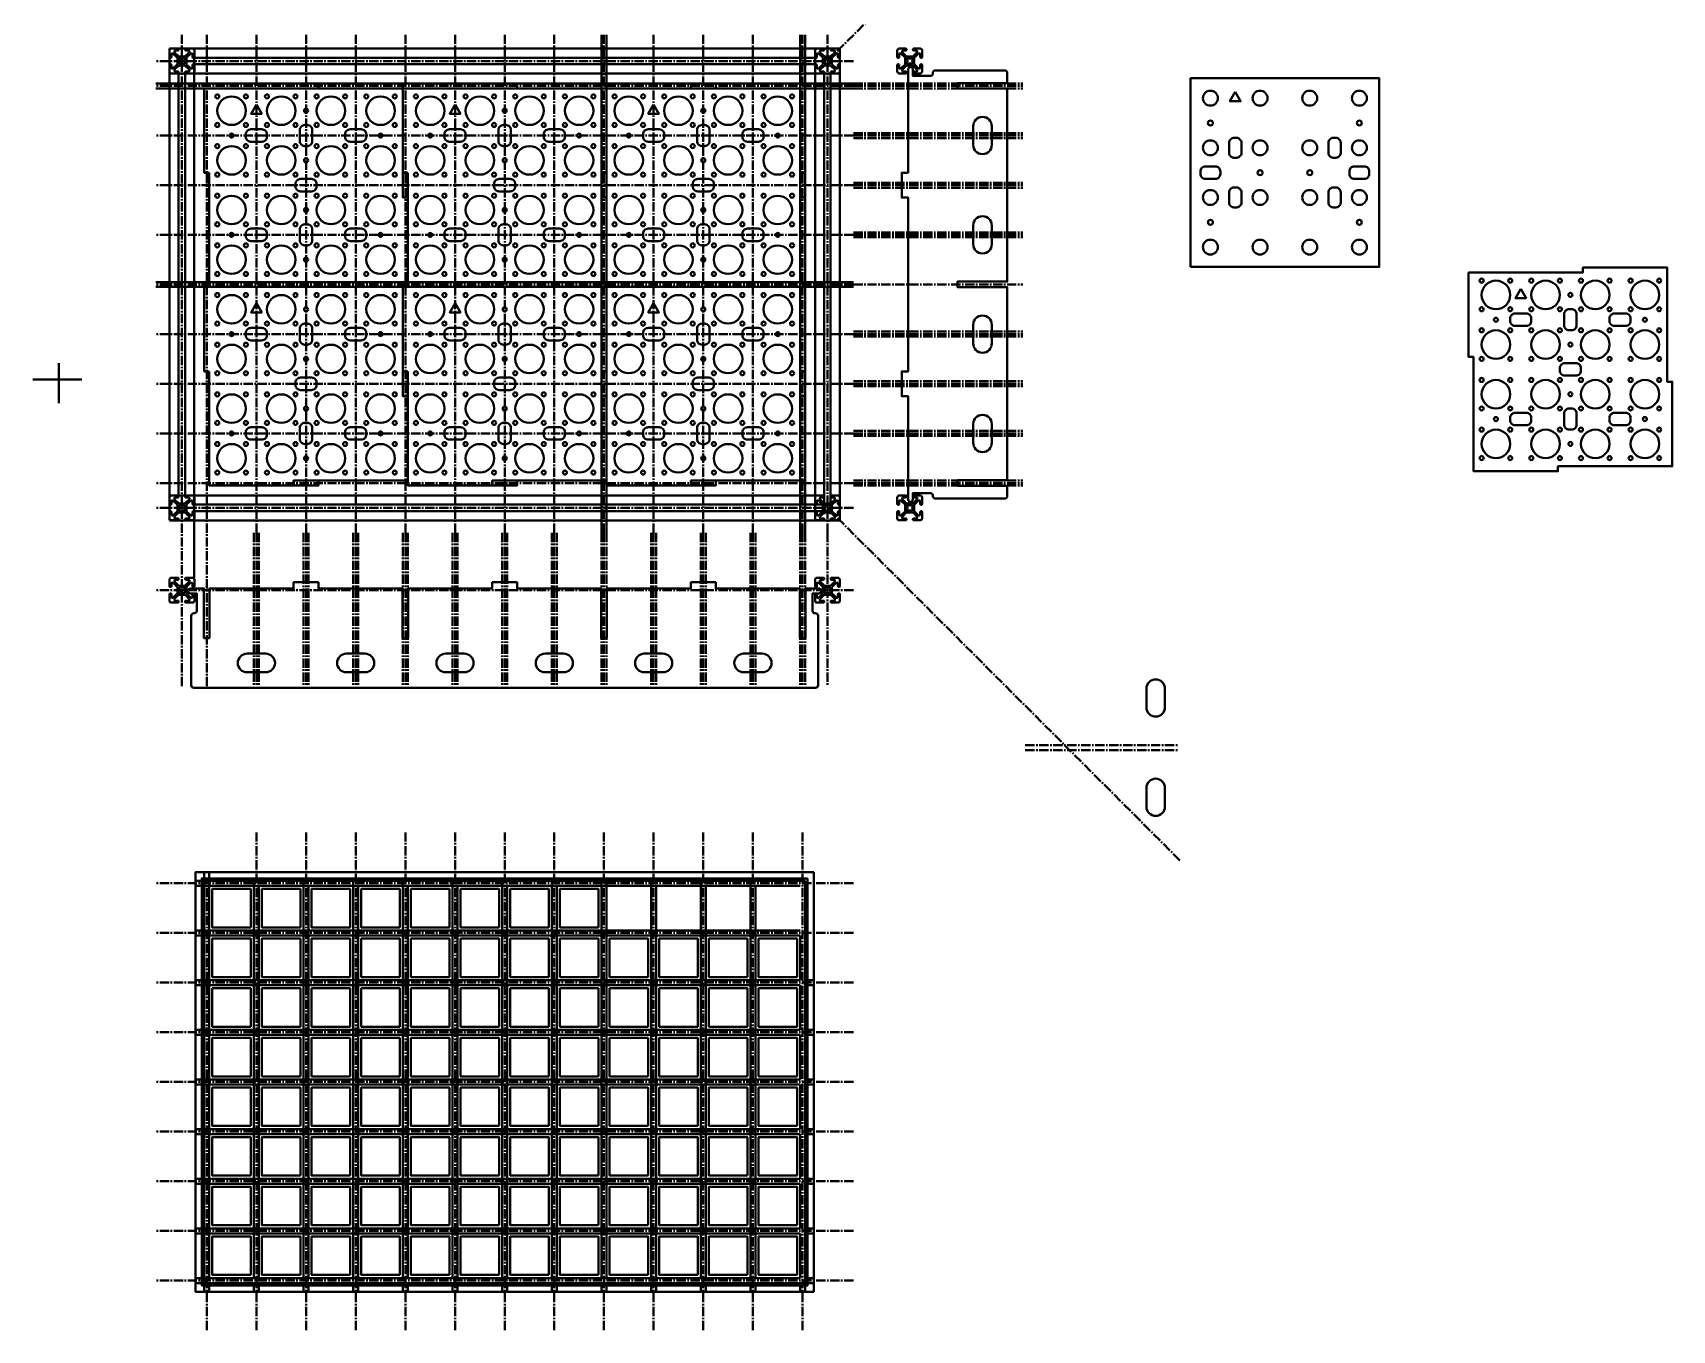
# Model space of a CAD drawing. Header units: millimetres. Extents: x -4815 to 20749, y -4662 to 5111.
# Drawn here: x 5130 to 6451, y 1178 to 2223 of the extents above; entities that cross this region are included whole.
import ezdxf

# ---------------------------------------------------------------- set-up
doc = ezdxf.new("R2010")
doc.units = ezdxf.units.MM
doc.header["$LTSCALE"] = 10
doc.header["$MEASUREMENT"] = 0
doc.linetypes.add('CENTER2', pattern=[1.125, 0.75, -0.125, 0.125, -0.125])
for name, color, linetype in [('A-ANNO-CNTR', 10, 'CENTER2'), ('A-DETL-___1', 1, 'Continuous'), ('A-DETL-___2', 2, 'Continuous'), ('A-DETL-___3', 3, 'Continuous'), ('A-DETL-___4', 4, 'Continuous'), ('A-DETL-___5', 5, 'Continuous'), ('A-ELEV-___5', 5, 'Continuous'), ('A-SECT-___2', 2, 'Continuous')]:
    doc.layers.add(name, color=color, linetype=linetype)

# ---------------------------------------------------------------- blocks, each defined once
blk = doc.blocks.new('8020 section')
at = {"layer": 'A-SECT-___2', "lineweight": 40, "transparency": 33554687}
for points in [[(0.393, 0.334, 0.414214), (0.334, 0.393), (0.206, 0.393), (0.123, 0.393, 0.414214), (0.103, 0.374), (0.103, 0.354, 0.414214), (0.123, 0.334), (0.216, 0.334, -0.414214), (0.236, 0.314), (0.236, 0.286, -0.198912), (0.23, 0.272), (0.108, 0.15, -0.198912), (0.094, 0.144), (-0.094, 0.144, -0.198912), (-0.108, 0.15), (-0.23, 0.272, -0.198912), (-0.236, 0.286), (-0.236, 0.314, -0.414214), (-0.216, 0.334), (-0.123, 0.334, 0.414214), (-0.103, 0.354), (-0.103, 0.374, 0.414214), (-0.123, 0.393), (-0.334, 0.393, 0.414214), (-0.394, 0.334), (-0.394, 0.123, 0.414375), (-0.374, 0.103), (-0.354, 0.103, 0.414214), (-0.334, 0.123), (-0.334, 0.216, -0.414214), (-0.314, 0.236), (-0.286, 0.236, -0.198912), (-0.272, 0.23), (-0.15, 0.108, -0.198912), (-0.144, 0.094), (-0.144, -0.094, -0.198912), (-0.15, -0.108), (-0.272, -0.23, -0.198912), (-0.286, -0.236), (-0.314, -0.236, -0.414214), (-0.334, -0.216), (-0.334, -0.123, 0.414214), (-0.354, -0.103), (-0.374, -0.103, 0.414214), (-0.394, -0.123), (-0.394, -0.334, 0.414649), (-0.334, -0.394), (-0.123, -0.394, 0.414375), (-0.103, -0.374), (-0.103, -0.354, 0.414214), (-0.123, -0.334), (-0.216, -0.334, -0.414214), (-0.236, -0.314), (-0.236, -0.286, -0.198912), (-0.23, -0.272), (-0.108, -0.15, -0.198912), (-0.094, -0.144), (0.094, -0.144, -0.198912), (0.108, -0.15), (0.23, -0.272, -0.198912), (0.236, -0.286), (0.236, -0.314, -0.414214), (0.216, -0.334), (0.123, -0.334, 0.414214), (0.103, -0.354), (0.103, -0.374, 0.414214), (0.123, -0.394), (0.334, -0.394, 0.41465), (0.393, -0.334), (0.393, -0.123, 0.414214), (0.374, -0.103), (0.354, -0.103, 0.414214), (0.334, -0.123), (0.334, -0.216, -0.414214), (0.314, -0.236), (0.286, -0.236, -0.198912), (0.272, -0.23), (0.15, -0.108, -0.198912), (0.144, -0.094), (0.144, 0.094, -0.198912), (0.15, 0.108), (0.272, 0.23, -0.198912), (0.286, 0.236), (0.314, 0.236, -0.414214), (0.334, 0.216), (0.334, 0.123, 0.414214), (0.354, 0.103), (0.374, 0.103, 0.414214), (0.393, 0.123)], [(0.091, 0.084, -0.584618), (0.076, 0.032, -0.199467), (0.076, -0.032, -0.584618), (0.091, -0.084), (0.084, -0.091, -0.584618), (0.032, -0.076, -0.199467), (-0.032, -0.076, -0.584618), (-0.084, -0.091), (-0.091, -0.084, -0.584618), (-0.076, -0.032, -0.199467), (-0.076, 0.032, -0.584618), (-0.091, 0.084), (-0.084, 0.091, -0.584618), (-0.032, 0.076, -0.199467), (0.032, 0.076, -0.584618), (0.084, 0.091)]]:
    blk.add_lwpolyline(points, format="xyb", close=True, dxfattribs=at)
blk = doc.blocks.new('pcb rev 2')
at = {"layer": 'A-ELEV-___5', "lineweight": 40, "transparency": 33554687}
for points in [[(-36, -136), (116, -136), (116, 16), (-36, 16)], [(0, 5), (-4.3, -2.5), (4.3, -2.5)]]:
    blk.add_lwpolyline(points, close=True, dxfattribs=at)
for points in [[(-5, -36), (-5, -44, 0.414214), (-1, -48), (1, -48, 0.414214), (5, -44), (5, -36, 0.414214), (1, -32), (-1, -32, 0.414214)], [(75, -36), (75, -44, 0.414214), (79, -48), (81, -48, 0.414214), (85, -44), (85, -36, 0.414214), (81, -32), (79, -32, 0.414214)], [(-24, -65), (-16, -65, 0.414214), (-12, -61), (-12, -59, 0.414214), (-16, -55), (-24, -55, 0.414214), (-28, -59), (-28, -61, 0.414214)], [(104, -65), (96, -65, -0.414214), (92, -61), (92, -59, -0.414214), (96, -55), (104, -55, -0.414214), (108, -59), (108, -61, -0.414214)], [(-5, -76), (-5, -84, 0.414214), (-1, -88), (1, -88, 0.414214), (5, -84), (5, -76, 0.414214), (1, -72), (-1, -72, 0.414214)], [(75, -76), (75, -84, 0.414214), (79, -88), (81, -88, 0.414214), (85, -84), (85, -76, 0.414214), (81, -72), (79, -72, 0.414214)]]:
    blk.add_lwpolyline(points, format="xyb", close=True, dxfattribs=at)
for centre, radius in [((-20, 0), 6), ((20, 0), 6), ((60, 0), 6), ((100, 0), 6), ((-20, -20), 2), ((100, -20), 2), ((-20, -40), 6), ((20, -40), 6), ((60, -40), 6), ((100, -40), 6), ((20, -60), 2), ((60, -60), 2), ((-20, -80), 6), ((20, -80), 6), ((60, -80), 6), ((100, -80), 6), ((-20, -100), 2), ((100, -100), 2), ((-20, -120), 6), ((20, -120), 6), ((60, -120), 6), ((100, -120), 6)]:
    blk.add_circle(centre, radius, dxfattribs=at)
blk = doc.blocks.new('motor mount 26mm')
at = {"layer": 'A-DETL-___2', "lineweight": 40, "transparency": 33554687}
for centre, radius in [((-11.5, 11.5), 1.6), ((0, 0), 11.5), ((11.5, 11.5), 1.6), ((-11.5, -11.5), 1.6), ((11.5, -11.5), 1.6)]:
    blk.add_circle(centre, radius, dxfattribs=at)
blk = doc.blocks.new('4x4Module')
at = {"layer": 'A-DETL-___2', "lineweight": 40, "transparency": 33554687}
for points in [[(2, 10), (-2, 10), (-2, 78), (90, 78), (90, 82), (158, 82), (158, -10), (162, -10), (162, -78), (70, -78), (70, -82), (2, -82), (2, 10)], [(40, 65), (35.7, 57.5), (44.3, 57.5)]]:
    blk.add_lwpolyline(points, close=True, dxfattribs=at)
for points in [[(35.5, 45), (44.5, 45, -0.414214), (48.5, 41), (48.5, 39, -0.414214), (44.5, 35), (35.5, 35, -0.414214), (31.5, 39), (31.5, 41, -0.414214)], [(75, 35.5), (75, 44.5, -0.414214), (79, 48.5), (81, 48.5, -0.414214), (85, 44.5), (85, 35.5, -0.414214), (81, 31.5), (79, 31.5, -0.414214)], [(115.5, 45), (124.5, 45, -0.414214), (128.5, 41), (128.5, 39, -0.414214), (124.5, 35), (115.5, 35, -0.414214), (111.5, 39), (111.5, 41, -0.414214)], [(75.5, 5), (84.5, 5, -0.414214), (88.5, 1), (88.5, -1, -0.414214), (84.5, -5), (75.5, -5, -0.414214), (71.5, -1), (71.5, 1, -0.414214)], [(35.5, -35), (44.5, -35, -0.414214), (48.5, -39), (48.5, -41, -0.414214), (44.5, -45), (35.5, -45, -0.414214), (31.5, -41), (31.5, -39, -0.414214)], [(75, -44.5), (75, -35.5, -0.414214), (79, -31.5), (81, -31.5, -0.414214), (85, -35.5), (85, -44.5, -0.414214), (81, -48.5), (79, -48.5, -0.414214)], [(115.5, -35), (124.5, -35, -0.414214), (128.5, -39), (128.5, -41, -0.414214), (124.5, -45), (115.5, -45, -0.414214), (111.5, -41), (111.5, -39, -0.414214)]]:
    blk.add_lwpolyline(points, format="xyb", close=True, dxfattribs=at)
for centre in [(80, 60), (20, 40), (140, 40), (80, 20), (80, -20), (20, -40), (140, -40), (80, -60)]:
    blk.add_circle(centre, 1.6, dxfattribs=at)
at = {"layer": 'Defpoints', "lineweight": 40, "transparency": 33554687}
for p in [(20, 60), (60, 60), (100, 60), (140, 60), (20, 20), (60, 20), (100, 20), (140, 20), (20, -20), (60, -20), (100, -20), (140, -20), (20, -60), (60, -60), (100, -60), (140, -60)]:
    blk.add_blockref('motor mount 26mm', p, dxfattribs=at)
blk = doc.blocks.new('Lower Matrix (Short)')
at = {"layer": 'A-DETL-___3', "lineweight": 40, "transparency": 33554687}
for points in [[(18, 168), (4, 168), (4, 173.1, 0.999998), (0, 173.1), (0, 90), (-5, 90), (-5, 70), (0, 70), (0, -70), (-5, -70), (-5, -90), (0, -90), (0, -173.1, 1.000969), (4, -173.1), (4, -168), (18, -168, -0.414214), (20, -170), (20, -170.5, 0.414214), (22, -172.5), (78, -172.5, 0.414214), (80, -170.5), (80, -162.2), (40, -162.2), (40, -157.7), (80, -157.7), (80, -2.2), (40, -2.2), (40, 2.3), (80, 2.3), (80, 157.8), (40, 157.8), (40, 162.3), (80, 162.3), (80, 170.5, 0.414214), (78, 172.5), (22, 172.5, 0.45648), (20, 170.2, -0.451122)], [(52.5, 112.5), (52.5, 127.5, -1), (67.5, 127.5), (67.5, 112.5, -1)], [(52.5, 47.5), (52.5, 32.5, 1), (67.5, 32.5), (67.5, 47.5, 1)], [(52.5, -47.5), (52.5, -32.5, -1), (67.5, -32.5), (67.5, -47.5, -1)], [(52.5, -112.5), (52.5, -127.5, 1), (67.5, -127.5), (67.5, -112.5, 1)]]:
    blk.add_lwpolyline(points, format="xyb", close=True, dxfattribs=at)
blk = doc.blocks.new('Lower Matrix (long)')
at = {"layer": 'A-DETL-___3', "lineweight": 40, "transparency": 33554687}
blk.add_line((5268.5, 1735.5), (5272.5, 1735.5), dxfattribs=at)
for points in [[(5257.4, 1775.5), (5268.2, 1775.5), (5268.2, 1735.5), (5272.7, 1735.5), (5272.7, 1775.5), (5340.5, 1775.5), (5340.5, 1780.5), (5360.5, 1780.5), (5360.5, 1775.5), (5428.2, 1775.5), (5428.2, 1735.5), (5432.7, 1735.5), (5432.7, 1775.5), (5500.5, 1775.5), (5500.5, 1780.5), (5520.5, 1780.5), (5520.5, 1775.5), (5588.2, 1775.5), (5588.2, 1735.5), (5592.7, 1735.5), (5592.7, 1775.5), (5660.5, 1775.5), (5660.5, 1780.5), (5680.5, 1780.5), (5680.5, 1775.5), (5748.2, 1775.5), (5748.2, 1735.5), (5752.7, 1735.5), (5752.7, 1775.5), (5763.5, 1775.5, -0.999998), (5763.6, 1771.5), (5758.5, 1771.5), (5758.5, 1757.5, 0.45648), (5760.7, 1755.5, -0.451122), (5763, 1753.5), (5763, 1697.5, -0.414214), (5761, 1695.5), (5260, 1695.5, -0.414214), (5258, 1697.5), (5258, 1753.5, -0.414214), (5260, 1755.5), (5260.5, 1755.5, 0.414214), (5262.5, 1757.5), (5262.5, 1771.5), (5257.4, 1771.5, -0.999033)], [(5318, 1723), (5303, 1723, 1), (5303, 1708), (5318, 1708, 1)], [(5383, 1723), (5398, 1723, -1), (5398, 1708), (5383, 1708, -1)], [(5478, 1723), (5463, 1723, 1), (5463, 1708), (5478, 1708, 1)], [(5543, 1723), (5558, 1723, -1), (5558, 1708), (5543, 1708, -1)], [(5638, 1723), (5623, 1723, 1), (5623, 1708), (5638, 1708, 1)], [(5703, 1723), (5718, 1723, -1), (5718, 1708), (5703, 1708, -1)]]:
    blk.add_lwpolyline(points, format="xyb", close=True, dxfattribs=at)

msp = doc.modelspace()

# ---------------------------------------------------------------- linework, layer by layer
at = {"layer": 'A-ANNO-CNTR', "lineweight": 40, "transparency": 33554687}
for p, q in [((5770.5, 2200.4), (6054, 2484)), ((5250.5, 1696.7), (5250.5, 2221.4)), ((5270.5, 1696.7), (5270.5, 2221.4)), ((5310.5, 1820.4), (5310.5, 2221.4)), ((5350.5, 1820.4), (5350.5, 2221.4)), ((5390.5, 1820.4), (5390.5, 2221.4)), ((5430.5, 1820.4), (5430.5, 2221.4)), ((5470.5, 1820.4), (5470.5, 2221.4)), ((5510.5, 1820.4), (5510.5, 2221.4)), ((5550.5, 1820.4), (5550.5, 2221.4)), ((5590.5, 1820.4), (5590.5, 2221.4)), ((5630.5, 1820.4), (5630.5, 2221.4)), ((5670.5, 1820.4), (5670.5, 2221.4)), ((5710.5, 1820.4), (5710.5, 2221.4)), ((5750.5, 1820.4), (5750.5, 2221.4)), ((5770.5, 1820.4), (5770.5, 2221.4)), ((5791.4, 2200.4), (5229.5, 2200.4)), ((5791.4, 2180.4), (5229.5, 2180.4)), ((5791.4, 2182.4), (5928, 2182.4)), ((5791.4, 2180.4), (5928, 2180.4)), ((5791.4, 2178.4), (5928, 2178.4)), ((5791.4, 2140.4), (5229.5, 2140.4)), ((5791.4, 2142.4), (5928, 2142.4)), ((5791.4, 2140.4), (5928, 2140.4)), ((5791.4, 2138.4), (5928, 2138.4)), ((5791.4, 2100.4), (5229.5, 2100.4)), ((5791.4, 2102.4), (5928, 2102.4)), ((5791.4, 2100.4), (5928, 2100.4)), ((5791.4, 2098.4), (5928, 2098.4)), ((5791.4, 2060.4), (5229.5, 2060.4)), ((5791.4, 2062.4), (5928, 2062.4)), ((5791.4, 2060.4), (5928, 2060.4)), ((5791.4, 2058.4), (5928, 2058.4)), ((5791.4, 2020.4), (5229.5, 2020.4)), ((5791.4, 2020.4), (5928, 2020.4)), ((5791.4, 1982.4), (5928, 1982.4)), ((5791.4, 1980.4), (5229.5, 1980.4)), ((5791.4, 1980.4), (5928, 1980.4)), ((5791.4, 1978.4), (5928, 1978.4)), ((5791.4, 1942.4), (5928, 1942.4)), ((5791.4, 1940.4), (5229.5, 1940.4)), ((5791.4, 1940.4), (5928, 1940.4)), ((5791.4, 1938.4), (5928, 1938.4)), ((5791.4, 1902.4), (5928, 1902.4)), ((5791.4, 1900.4), (5229.5, 1900.4)), ((5791.4, 1900.4), (5928, 1900.4)), ((5791.4, 1898.4), (5928, 1898.4)), ((5791.4, 1862.4), (5928, 1862.4)), ((5791.4, 1860.4), (5229.5, 1860.4)), ((5791.4, 1860.4), (5928, 1860.4)), ((5791.4, 1858.4), (5928, 1858.4)), ((5791.4, 1840.4), (5229.5, 1840.4)), ((6054.4, 1556.5), (5770.5, 1840.4)), ((5308.5, 1820.4), (5308.5, 1696.7)), ((5310.5, 1820.4), (5310.5, 1696.7)), ((5312.5, 1820.4), (5312.5, 1696.7)), ((5348.5, 1820.4), (5348.5, 1696.7)), ((5350.5, 1820.4), (5350.5, 1696.7)), ((5352.5, 1820.4), (5352.5, 1696.7)), ((5388.5, 1820.4), (5388.5, 1696.7)), ((5390.5, 1820.4), (5390.5, 1696.7)), ((5392.5, 1820.4), (5392.5, 1696.7)), ((5428.5, 1820.4), (5428.5, 1696.7)), ((5430.5, 1820.4), (5430.5, 1696.7)), ((5432.5, 1820.4), (5432.5, 1696.7)), ((5468.5, 1820.4), (5468.5, 1696.7)), ((5470.5, 1820.4), (5470.5, 1696.7)), ((5472.5, 1820.4), (5472.5, 1696.7)), ((5508.5, 1820.4), (5508.5, 1696.7)), ((5510.5, 1820.4), (5510.5, 1696.7)), ((5512.5, 1820.4), (5512.5, 1696.7)), ((5548.5, 1820.4), (5548.5, 1696.7)), ((5550.5, 1820.4), (5550.5, 1696.7)), ((5552.5, 1820.4), (5552.5, 1696.7)), ((5588.5, 1820.4), (5588.5, 1696.7)), ((5590.5, 1820.4), (5590.5, 1696.7)), ((5592.5, 1820.4), (5592.5, 1696.7)), ((5628.5, 1820.4), (5628.5, 1696.7)), ((5630.5, 1820.4), (5630.5, 1696.7)), ((5632.5, 1820.4), (5632.5, 1696.7)), ((5668.5, 1820.4), (5668.5, 1696.7)), ((5670.5, 1820.4), (5670.5, 1696.7)), ((5672.5, 1820.4), (5672.5, 1696.7)), ((5708.5, 1820.4), (5708.5, 1696.7)), ((5710.5, 1820.4), (5710.5, 1696.7)), ((5712.5, 1820.4), (5712.5, 1696.7)), ((5748.5, 1820.4), (5748.5, 1696.7)), ((5750.5, 1820.4), (5750.5, 1696.7)), ((5752.5, 1820.4), (5752.5, 1696.7)), ((5770.5, 1820.4), (5770.5, 1696.7)), ((5791.4, 1774.1), (5229.5, 1774.1)), ((5929.9, 1649.3), (6053.6, 1649.3)), ((5929.9, 1645.3), (6053.6, 1645.3)), ((5310.5, 1178), (5310.5, 1579)), ((5350.5, 1178), (5350.5, 1579)), ((5390.5, 1178), (5390.5, 1579)), ((5430.5, 1178), (5430.5, 1579)), ((5470.5, 1178), (5470.5, 1579)), ((5510.5, 1178), (5510.5, 1579)), ((5550.5, 1178), (5550.5, 1579)), ((5590.5, 1178), (5590.5, 1579)), ((5630.5, 1178), (5630.5, 1579)), ((5670.5, 1178), (5670.5, 1579)), ((5710.5, 1178), (5710.5, 1579)), ((5750.5, 1178), (5750.5, 1579)), ((5791.4, 1538), (5229.5, 1538)), ((5270.5, 1178), (5270.5, 1540)), ((5791.4, 1498), (5229.5, 1498)), ((5791.4, 1458), (5229.5, 1458)), ((5791.4, 1418), (5229.5, 1418)), ((5791.4, 1378), (5229.5, 1378)), ((5791.4, 1338), (5229.5, 1338)), ((5791.4, 1298), (5229.5, 1298)), ((5791.4, 1258), (5229.5, 1258)), ((5791.4, 1218), (5229.5, 1218))]:
    msp.add_line(p, q, dxfattribs=at)
at = {"layer": 'A-DETL-___1', "lineweight": 40, "transparency": 33554687}
for points in [[(5306, 1502.5), (5306, 1533.5), (5275, 1533.5), (5275, 1502.5)], [(5346, 1502.5), (5346, 1533.5), (5315, 1533.5), (5315, 1502.5)], [(5386, 1502.5), (5386, 1533.5), (5355, 1533.5), (5355, 1502.5)], [(5426, 1502.5), (5426, 1533.5), (5395, 1533.5), (5395, 1502.5)], [(5466, 1502.5), (5466, 1533.5), (5435, 1533.5), (5435, 1502.5)], [(5506, 1502.5), (5506, 1533.5), (5475, 1533.5), (5475, 1502.5)], [(5546, 1502.5), (5546, 1533.5), (5515, 1533.5), (5515, 1502.5)], [(5586, 1502.5), (5586, 1533.5), (5555, 1533.5), (5555, 1502.5)], [(5306, 1462.5), (5306, 1493.5), (5275, 1493.5), (5275, 1462.5)], [(5346, 1462.5), (5346, 1493.5), (5315, 1493.5), (5315, 1462.5)], [(5386, 1462.5), (5386, 1493.5), (5355, 1493.5), (5355, 1462.5)], [(5426, 1462.5), (5426, 1493.5), (5395, 1493.5), (5395, 1462.5)], [(5466, 1462.5), (5466, 1493.5), (5435, 1493.5), (5435, 1462.5)], [(5506, 1462.5), (5506, 1493.5), (5475, 1493.5), (5475, 1462.5)], [(5546, 1462.5), (5546, 1493.5), (5515, 1493.5), (5515, 1462.5)], [(5586, 1462.5), (5586, 1493.5), (5555, 1493.5), (5555, 1462.5)], [(5626, 1462.5), (5626, 1493.5), (5595, 1493.5), (5595, 1462.5)], [(5666, 1462.5), (5666, 1493.5), (5635, 1493.5), (5635, 1462.5)], [(5706, 1462.5), (5706, 1493.5), (5675, 1493.5), (5675, 1462.5)], [(5746, 1462.5), (5746, 1493.5), (5715, 1493.5), (5715, 1462.5)], [(5306, 1422.5), (5306, 1453.5), (5275, 1453.5), (5275, 1422.5)], [(5346, 1422.5), (5346, 1453.5), (5315, 1453.5), (5315, 1422.5)], [(5386, 1422.5), (5386, 1453.5), (5355, 1453.5), (5355, 1422.5)], [(5426, 1422.5), (5426, 1453.5), (5395, 1453.5), (5395, 1422.5)], [(5466, 1422.5), (5466, 1453.5), (5435, 1453.5), (5435, 1422.5)], [(5506, 1422.5), (5506, 1453.5), (5475, 1453.5), (5475, 1422.5)], [(5546, 1422.5), (5546, 1453.5), (5515, 1453.5), (5515, 1422.5)], [(5586, 1422.5), (5586, 1453.5), (5555, 1453.5), (5555, 1422.5)], [(5626, 1422.5), (5626, 1453.5), (5595, 1453.5), (5595, 1422.5)], [(5666, 1422.5), (5666, 1453.5), (5635, 1453.5), (5635, 1422.5)], [(5706, 1422.5), (5706, 1453.5), (5675, 1453.5), (5675, 1422.5)], [(5746, 1422.5), (5746, 1453.5), (5715, 1453.5), (5715, 1422.5)], [(5306, 1382.5), (5306, 1413.5), (5275, 1413.5), (5275, 1382.5)], [(5346, 1382.5), (5346, 1413.5), (5315, 1413.5), (5315, 1382.5)], [(5386, 1382.5), (5386, 1413.5), (5355, 1413.5), (5355, 1382.5)], [(5426, 1382.5), (5426, 1413.5), (5395, 1413.5), (5395, 1382.5)], [(5466, 1382.5), (5466, 1413.5), (5435, 1413.5), (5435, 1382.5)], [(5506, 1382.5), (5506, 1413.5), (5475, 1413.5), (5475, 1382.5)], [(5546, 1382.5), (5546, 1413.5), (5515, 1413.5), (5515, 1382.5)], [(5586, 1382.5), (5586, 1413.5), (5555, 1413.5), (5555, 1382.5)], [(5626, 1382.5), (5626, 1413.5), (5595, 1413.5), (5595, 1382.5)], [(5666, 1382.5), (5666, 1413.5), (5635, 1413.5), (5635, 1382.5)], [(5706, 1382.5), (5706, 1413.5), (5675, 1413.5), (5675, 1382.5)], [(5746, 1382.5), (5746, 1413.5), (5715, 1413.5), (5715, 1382.5)], [(5306, 1342.5), (5306, 1373.5), (5275, 1373.5), (5275, 1342.5)], [(5346, 1342.5), (5346, 1373.5), (5315, 1373.5), (5315, 1342.5)], [(5386, 1342.5), (5386, 1373.5), (5355, 1373.5), (5355, 1342.5)], [(5426, 1342.5), (5426, 1373.5), (5395, 1373.5), (5395, 1342.5)], [(5466, 1342.5), (5466, 1373.5), (5435, 1373.5), (5435, 1342.5)], [(5506, 1342.5), (5506, 1373.5), (5475, 1373.5), (5475, 1342.5)], [(5546, 1342.5), (5546, 1373.5), (5515, 1373.5), (5515, 1342.5)], [(5586, 1342.5), (5586, 1373.5), (5555, 1373.5), (5555, 1342.5)], [(5626, 1342.5), (5626, 1373.5), (5595, 1373.5), (5595, 1342.5)], [(5666, 1342.5), (5666, 1373.5), (5635, 1373.5), (5635, 1342.5)], [(5706, 1342.5), (5706, 1373.5), (5675, 1373.5), (5675, 1342.5)], [(5746, 1342.5), (5746, 1373.5), (5715, 1373.5), (5715, 1342.5)], [(5306, 1302.5), (5306, 1333.5), (5275, 1333.5), (5275, 1302.5)], [(5346, 1302.5), (5346, 1333.5), (5315, 1333.5), (5315, 1302.5)], [(5386, 1302.5), (5386, 1333.5), (5355, 1333.5), (5355, 1302.5)], [(5426, 1302.5), (5426, 1333.5), (5395, 1333.5), (5395, 1302.5)], [(5466, 1302.5), (5466, 1333.5), (5435, 1333.5), (5435, 1302.5)], [(5506, 1302.5), (5506, 1333.5), (5475, 1333.5), (5475, 1302.5)], [(5546, 1302.5), (5546, 1333.5), (5515, 1333.5), (5515, 1302.5)], [(5586, 1302.5), (5586, 1333.5), (5555, 1333.5), (5555, 1302.5)], [(5626, 1302.5), (5626, 1333.5), (5595, 1333.5), (5595, 1302.5)], [(5666, 1302.5), (5666, 1333.5), (5635, 1333.5), (5635, 1302.5)], [(5706, 1302.5), (5706, 1333.5), (5675, 1333.5), (5675, 1302.5)], [(5746, 1302.5), (5746, 1333.5), (5715, 1333.5), (5715, 1302.5)], [(5306, 1262.5), (5306, 1293.5), (5275, 1293.5), (5275, 1262.5)], [(5346, 1262.5), (5346, 1293.5), (5315, 1293.5), (5315, 1262.5)], [(5386, 1262.5), (5386, 1293.5), (5355, 1293.5), (5355, 1262.5)], [(5426, 1262.5), (5426, 1293.5), (5395, 1293.5), (5395, 1262.5)], [(5466, 1262.5), (5466, 1293.5), (5435, 1293.5), (5435, 1262.5)], [(5506, 1262.5), (5506, 1293.5), (5475, 1293.5), (5475, 1262.5)], [(5546, 1262.5), (5546, 1293.5), (5515, 1293.5), (5515, 1262.5)], [(5586, 1262.5), (5586, 1293.5), (5555, 1293.5), (5555, 1262.5)], [(5626, 1262.5), (5626, 1293.5), (5595, 1293.5), (5595, 1262.5)], [(5666, 1262.5), (5666, 1293.5), (5635, 1293.5), (5635, 1262.5)], [(5706, 1262.5), (5706, 1293.5), (5675, 1293.5), (5675, 1262.5)], [(5746, 1262.5), (5746, 1293.5), (5715, 1293.5), (5715, 1262.5)], [(5306, 1222.5), (5306, 1253.5), (5275, 1253.5), (5275, 1222.5)], [(5346, 1222.5), (5346, 1253.5), (5315, 1253.5), (5315, 1222.5)], [(5386, 1222.5), (5386, 1253.5), (5355, 1253.5), (5355, 1222.5)], [(5426, 1222.5), (5426, 1253.5), (5395, 1253.5), (5395, 1222.5)], [(5466, 1222.5), (5466, 1253.5), (5435, 1253.5), (5435, 1222.5)], [(5506, 1222.5), (5506, 1253.5), (5475, 1253.5), (5475, 1222.5)], [(5546, 1222.5), (5546, 1253.5), (5515, 1253.5), (5515, 1222.5)], [(5586, 1222.5), (5586, 1253.5), (5555, 1253.5), (5555, 1222.5)], [(5626, 1222.5), (5626, 1253.5), (5595, 1253.5), (5595, 1222.5)], [(5666, 1222.5), (5666, 1253.5), (5635, 1253.5), (5635, 1222.5)], [(5706, 1222.5), (5706, 1253.5), (5675, 1253.5), (5675, 1222.5)], [(5746, 1222.5), (5746, 1253.5), (5715, 1253.5), (5715, 1222.5)]]:
    msp.add_lwpolyline(points, close=True, dxfattribs=at)
at = {"layer": 'A-DETL-___3', "lineweight": 40, "transparency": 33554687}
for p, q in [((5268.5, 1540), (5268.5, 1216)), ((5268.5, 1540), (5752.5, 1540)), ((5748.5, 1536), (5268.5, 1536)), ((5752.5, 1540), (5270.5, 1540)), ((5272.5, 1540), (5272.5, 1496)), ((5272.5, 1536), (5272.5, 1500)), ((5272.5, 1536), (5272.5, 1220)), ((5308.5, 1540), (5308.5, 1220)), ((5312.5, 1536), (5312.5, 1220)), ((5348.5, 1540), (5348.5, 1220)), ((5352.5, 1536), (5352.5, 1220)), ((5388.5, 1540), (5388.5, 1220)), ((5392.5, 1536), (5392.5, 1220)), ((5428.5, 1540), (5428.5, 1220)), ((5432.5, 1536), (5432.5, 1220)), ((5468.5, 1540), (5468.5, 1220)), ((5472.5, 1536), (5472.5, 1220)), ((5508.5, 1540), (5508.5, 1220)), ((5512.5, 1536), (5512.5, 1220)), ((5548.5, 1540), (5548.5, 1220)), ((5552.5, 1536), (5552.5, 1220)), ((5588.5, 1540), (5588.5, 1496)), ((5588.5, 1540), (5588.5, 1220)), ((5588.5, 1536), (5588.5, 1500)), ((5592.5, 1540), (5592.5, 1496)), ((5592.5, 1536), (5592.5, 1500)), ((5592.5, 1536), (5592.5, 1220)), ((5628.5, 1540), (5628.5, 1220)), ((5632.5, 1536), (5632.5, 1220)), ((5668.5, 1540), (5668.5, 1220)), ((5672.5, 1536), (5672.5, 1220)), ((5708.5, 1540), (5708.5, 1220)), ((5712.5, 1536), (5712.5, 1220)), ((5752.5, 1216), (5752.5, 1540)), ((5268.5, 1500), (5748.5, 1500)), ((5268.5, 1496), (5748.5, 1496)), ((5748.5, 1496), (5748.5, 1460)), ((5268.5, 1460), (5748.5, 1460)), ((5268.5, 1456), (5748.5, 1456)), ((5748.5, 1456), (5748.5, 1420)), ((5268.5, 1420), (5748.5, 1420)), ((5268.5, 1416), (5748.5, 1416)), ((5748.5, 1416), (5748.5, 1380)), ((5268.5, 1380), (5748.5, 1380)), ((5268.5, 1376), (5748.5, 1376)), ((5748.5, 1376), (5748.5, 1340)), ((5268.5, 1340), (5748.5, 1340)), ((5268.5, 1336), (5748.5, 1336)), ((5748.5, 1336), (5748.5, 1300)), ((5268.5, 1300), (5748.5, 1300)), ((5268.5, 1296), (5748.5, 1296)), ((5748.5, 1296), (5748.5, 1260)), ((5268.5, 1260), (5748.5, 1260)), ((5268.5, 1256), (5748.5, 1256)), ((5748.5, 1256), (5748.5, 1220)), ((5268.5, 1220), (5748.5, 1220)), ((5268.5, 1216), (5752.5, 1216))]:
    msp.add_line(p, q, dxfattribs=at)
for points in [[(5680.5, 2182.4), (5680.5, 2178.4), (5660.5, 2178.4), (5660.5, 2182.4)], [(5588.5, 2110.4), (5592.5, 2110.4), (5592.5, 2090.4), (5588.5, 2090.4)], [(5748.5, 2110.4), (5752.5, 2110.4), (5752.5, 2090.4), (5748.5, 2090.4)], [(5680.5, 2022.4), (5680.5, 2018.4), (5660.5, 2018.4), (5660.5, 2022.4)], [(5748.5, 1950.4), (5752.5, 1950.4), (5752.5, 1930.4), (5748.5, 1930.4)], [(5360.5, 1862.4), (5360.5, 1858.4), (5340.5, 1858.4), (5340.5, 1862.4)], [(5520.5, 1862.4), (5520.5, 1858.4), (5500.5, 1858.4), (5500.5, 1862.4)], [(5680.5, 1862.4), (5680.5, 1858.4), (5660.5, 1858.4), (5660.5, 1862.4)], [(5754.5, 1542), (5754.5, 1214), (5266.5, 1214), (5266.5, 1542)], [(5752.5, 1540), (5752.5, 1216), (5268.5, 1216), (5268.5, 1540)]]:
    msp.add_lwpolyline(points, close=True, dxfattribs=at)
for points in [[(6027.4, 1679.8), (6027.4, 1694.8, -1), (6042.4, 1694.8), (6042.4, 1679.8, -1)], [(6027.4, 1614.8), (6027.4, 1599.8, 1), (6042.4, 1599.8), (6042.4, 1614.8, 1)]]:
    msp.add_lwpolyline(points, format="xyb", close=True, dxfattribs=at)
at = {"layer": 'A-DETL-___4', "lineweight": 40, "transparency": 33554687}
for points in [[(5272.5, 1540), (5272.5, 1547), (5268.5, 1547), (5268.5, 1540)], [(5268.5, 1536), (5261.5, 1536), (5261.5, 1540), (5268.5, 1540)], [(5268.5, 1496), (5261.5, 1496), (5261.5, 1500), (5268.5, 1500)], [(5268.5, 1456), (5261.5, 1456), (5261.5, 1460), (5268.5, 1460)], [(5752.5, 1456), (5759.5, 1456), (5759.5, 1460), (5752.5, 1460)], [(5268.5, 1416), (5261.5, 1416), (5261.5, 1420), (5268.5, 1420)], [(5752.5, 1416), (5759.5, 1416), (5759.5, 1420), (5752.5, 1420)], [(5268.5, 1376), (5261.5, 1376), (5261.5, 1380), (5268.5, 1380)], [(5752.5, 1376), (5759.5, 1376), (5759.5, 1380), (5752.5, 1380)], [(5268.5, 1336), (5261.5, 1336), (5261.5, 1340), (5268.5, 1340)], [(5752.5, 1336), (5759.5, 1336), (5759.5, 1340), (5752.5, 1340)], [(5268.5, 1296), (5261.5, 1296), (5261.5, 1300), (5268.5, 1300)], [(5752.5, 1296), (5759.5, 1296), (5759.5, 1300), (5752.5, 1300)], [(5268.5, 1256), (5261.5, 1256), (5261.5, 1260), (5268.5, 1260)], [(5752.5, 1256), (5759.5, 1256), (5759.5, 1260), (5752.5, 1260)], [(5268.5, 1216), (5261.5, 1216), (5261.5, 1220), (5268.5, 1220)], [(5272.5, 1216), (5272.5, 1209), (5268.5, 1209), (5268.5, 1216)], [(5312.5, 1216), (5312.5, 1209), (5308.5, 1209), (5308.5, 1216)], [(5352.5, 1216), (5352.5, 1209), (5348.5, 1209), (5348.5, 1216)], [(5392.5, 1216), (5392.5, 1209), (5388.5, 1209), (5388.5, 1216)], [(5432.5, 1216), (5432.5, 1209), (5428.5, 1209), (5428.5, 1216)], [(5472.5, 1216), (5472.5, 1209), (5468.5, 1209), (5468.5, 1216)], [(5512.5, 1216), (5512.5, 1209), (5508.5, 1209), (5508.5, 1216)], [(5552.5, 1216), (5552.5, 1209), (5548.5, 1209), (5548.5, 1216)], [(5592.5, 1216), (5592.5, 1209), (5588.5, 1209), (5588.5, 1216)], [(5632.5, 1216), (5632.5, 1209), (5628.5, 1209), (5628.5, 1216)], [(5672.5, 1216), (5672.5, 1209), (5668.5, 1209), (5668.5, 1216)], [(5712.5, 1216), (5712.5, 1209), (5708.5, 1209), (5708.5, 1216)], [(5752.5, 1216), (5752.5, 1209), (5748.5, 1209), (5748.5, 1216)], [(5752.5, 1216), (5759.5, 1216), (5759.5, 1220), (5752.5, 1220)]]:
    msp.add_lwpolyline(points, dxfattribs=at)
at = {"layer": 'A-DETL-___5', "lineweight": 40, "transparency": 33554687}
for p, q in [((5588.5, 1820.4), (5588.5, 2221.4)), ((5592.5, 1820.4), (5592.5, 2221.4)), ((5748.5, 1820.4), (5748.5, 2221.4)), ((5752.5, 1820.4), (5752.5, 2221.4)), ((5791.4, 2182.4), (5229.5, 2182.4)), ((5791.4, 2178.4), (5229.5, 2178.4)), ((5791.4, 2022.4), (5229.5, 2022.4)), ((5791.4, 2018.4), (5229.5, 2018.4))]:
    msp.add_line(p, q, dxfattribs=at)
at = {"layer": 'Defpoints', "lineweight": 40, "transparency": 33554687}
for p, q in [((5240.5, 1830.5), (5240.5, 2210.4)), ((5240.5, 2210.4), (5780.5, 2210.4)), ((5260.5, 1830.4), (5260.5, 2206.3)), ((5760.5, 2210.4), (5760.5, 1830.4)), ((5780.5, 2210.4), (5780.5, 1830.4)), ((5259.9, 2203.1), (5761.4, 2203.1)), ((5259.9, 2197.8), (5761.4, 2197.8)), ((5240.5, 2190.4), (5780.5, 2190.4)), ((5247.8, 2191.2), (5247.8, 1850.4)), ((5253.1, 2191.2), (5253.1, 1850.4)), ((5767.8, 2191.2), (5767.8, 1835.4)), ((5773.1, 2191.2), (5773.1, 1835.4)), ((5151.3, 1956.9), (5151.3, 1924.9)), ((5169.8, 1943.8), (5130.4, 1943.8)), ((5242, 1850.4), (5760.5, 1850.4)), ((5259.9, 1843.1), (5772.7, 1843.1)), ((5259.9, 1837.8), (5772.7, 1837.8)), ((5240.4, 1830.4), (5780.5, 1830.4)), ((5260.5, 1830.4), (5260.5, 1784.1))]:
    msp.add_line(p, q, dxfattribs=at)
msp.add_lwpolyline([(5759.5, 1547), (5759.5, 1209), (5261.5, 1209), (5261.5, 1547)], close=True, dxfattribs=at)

# ---------------------------------------------------------------- block references
at = {"lineweight": 40, "transparency": 33554687}
for name, p in [('Lower Matrix (Short)', (5835.4, 2020.4)), ('4x4Module', (5270.5, 2100.4)), ('4x4Module', (5430.5, 2100.4)), ('4x4Module', (5590.5, 2100.4)), ('pcb rev 2', (6099, 2170.5)), ('4x4Module', (6289, 1952)), ('4x4Module', (5270.5, 1940.4)), ('4x4Module', (5430.5, 1940.4)), ('4x4Module', (5590.5, 1940.4)), ('Lower Matrix (long)', (0, 0))]:
    msp.add_blockref(name, p, dxfattribs=at)
at = {"layer": 'Defpoints', "lineweight": 40, "transparency": 33554687, "yscale": 25.4129627711151, "zscale": 25.4129627711151}
for p, xscale in [((5250.5, 2200.4), -25.4129627711151), ((5770.5, 2200.4), 25.4129627711151)]:
    msp.add_blockref('8020 section', p, dxfattribs=dict(at, xscale=xscale))
for p, xscale, rotation in [((5836.8, 2200.4), 25.4129627711151, 269.9999999999988), ((5250.5, 1840.4), 25.4129627711151, 180), ((5770.5, 1840.4), -25.4129627711151, 180), ((5836.8, 1840.4), 25.4129627711151, 269.9999999999988), ((5250.5, 1774.1), 25.4129627711151, 180), ((5770.5, 1774.1), -25.4129627711151, 180)]:
    msp.add_blockref('8020 section', p, dxfattribs=dict(at, xscale=xscale, rotation=rotation))

doc.saveas('drawing.dxf')
